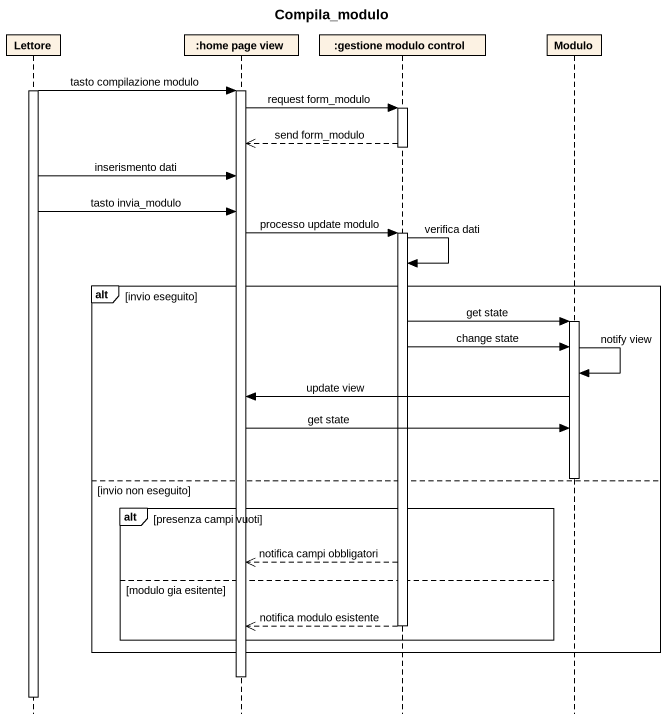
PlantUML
@startuml
title Compila_modulo
hide footbox
participant Lettore
participant ":home page view" as home_page_view
participant ":gestione modulo control" as gestione_modulo_control
participant Modulo

activate Lettore
Lettore -> home_page_view : tasto compilazione modulo
activate home_page_view
home_page_view -> gestione_modulo_control : request form_modulo
activate gestione_modulo_control
gestione_modulo_control -->> home_page_view : send form_modulo
deactivate gestione_modulo_control
Lettore -> home_page_view : inserismento dati
Lettore -> home_page_view : tasto invia_modulo
home_page_view -> gestione_modulo_control : processo update modulo
activate gestione_modulo_control
gestione_modulo_control -> gestione_modulo_control : verifica dati
alt invio eseguito
  gestione_modulo_control -> Modulo : get state
  activate Modulo
  gestione_modulo_control -> Modulo : change state
  Modulo -> Modulo : notify view
  Modulo -> home_page_view : update view
  home_page_view -> Modulo : get state
  deactivate Modulo
else invio non eseguito
  alt presenza campi vuoti
    gestione_modulo_control -->> home_page_view : notifica campi obbligatori
  else modulo gia esitente
    gestione_modulo_control -->> home_page_view : notifica modulo esistente
    deactivate gestione_modulo_control
  end
end
deactivate home_page_view
deactivate Lettore
@enduml
